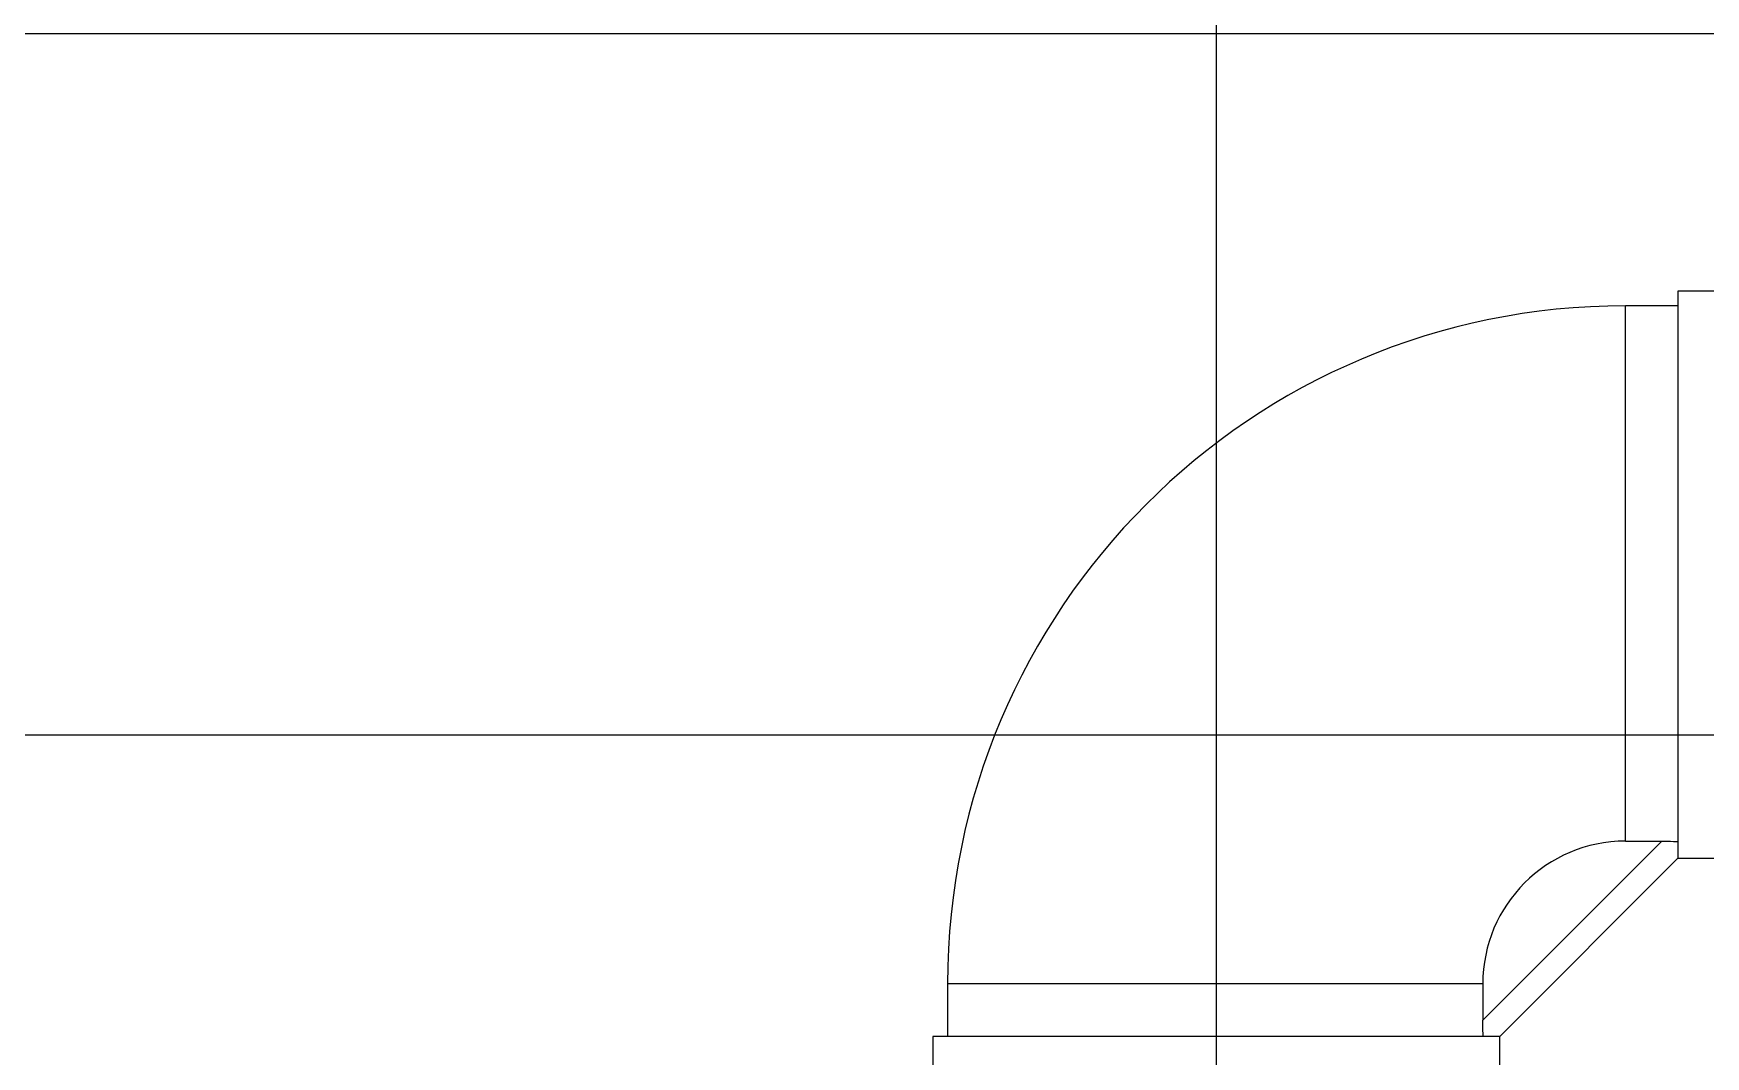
# Model space of a CAD drawing. Header units: millimetres. Extents: x 12318 to 17800, y 6541 to 10165.
# Drawn here: x 13895.75 to 13906.09, y 7323.94 to 7330.26 of the extents above; entities that cross this region are included whole.
import ezdxf

# ---------------------------------------------------------------- set-up
doc = ezdxf.new("R2010")
doc.units = ezdxf.units.MM
doc.layers.add('Equipment', color=123, linetype='Continuous')
doc.layers.add('GCW', color=214, linetype='Continuous')

# ---------------------------------------------------------------- blocks, each defined once
blk = doc.blocks.new('A$Cbe2ee938')
at = {"layer": 'Equipment'}
for p, q in [((5000, 807), (7000, 807)), ((6919, 784.95), (6913.5, 784.95)), ((6913.5, 784.95), (6913.5, 736.49)), ((6913.5, 783.7), (6909, 783.7)), ((6909, 737.9), (6909, 783.7)), ((5040, 747), (6960, 747)), ((6896.8, 722.58), (6912.12, 737.9)), ((6909, 737.9), (6912.12, 737.9)), ((6913.5, 736.45), (6898.25, 721.2)), ((6913.5, 736.49), (6913.5, 736.45)), ((6913.5, 736.45), (6919, 736.45)), ((6851, 725.7), (6851, 721.2)), ((6896.8, 725.7), (6851, 725.7)), ((6896.8, 725.7), (6896.8, 722.58)), ((6849.75, 721.2), (6849.75, 715.7)), ((6898.21, 721.2), (6849.75, 721.2)), ((6898.25, 721.2), (6898.21, 721.2)), ((6898.25, 715.7), (6898.25, 721.2))]:
    blk.add_line(p, q, dxfattribs=at)
for radius in [58, 12.2]:
    blk.add_arc((6909, 725.7), radius, 90, 180, dxfattribs=at)
for points, knots in [([(6912.12, 737.9), (6912.46, 737.89), (6912.93, 737.89), (6913.37, 737.87), (6913.5, 737.86)], [0, 0, 0, 0, 0.7134205, 1, 1, 1, 1]), ([(6896.84, 721.2), (6896.82, 721.52), (6896.81, 721.98), (6896.8, 722.45), (6896.8, 722.58)], [0, 0, 0, 0, 0.716348, 1, 1, 1, 1])]:
    blk.add_open_spline(points, degree=3, knots=knots, dxfattribs=at)

msp = doc.modelspace()

# ---------------------------------------------------------------- linework, layer by layer
at = {"layer": 'GCW'}
msp.add_line((13903.062, 7495.535), (13903.062, 7312.534), dxfattribs=at)

# ---------------------------------------------------------------- block references
at = {"xscale": 0.072267749473635, "yscale": 0.072267749473635, "zscale": 0.072267749473635}
msp.add_blockref('A$Cbe2ee938', (13406.294, 7271.941), dxfattribs=at)

doc.saveas('drawing.dxf')
